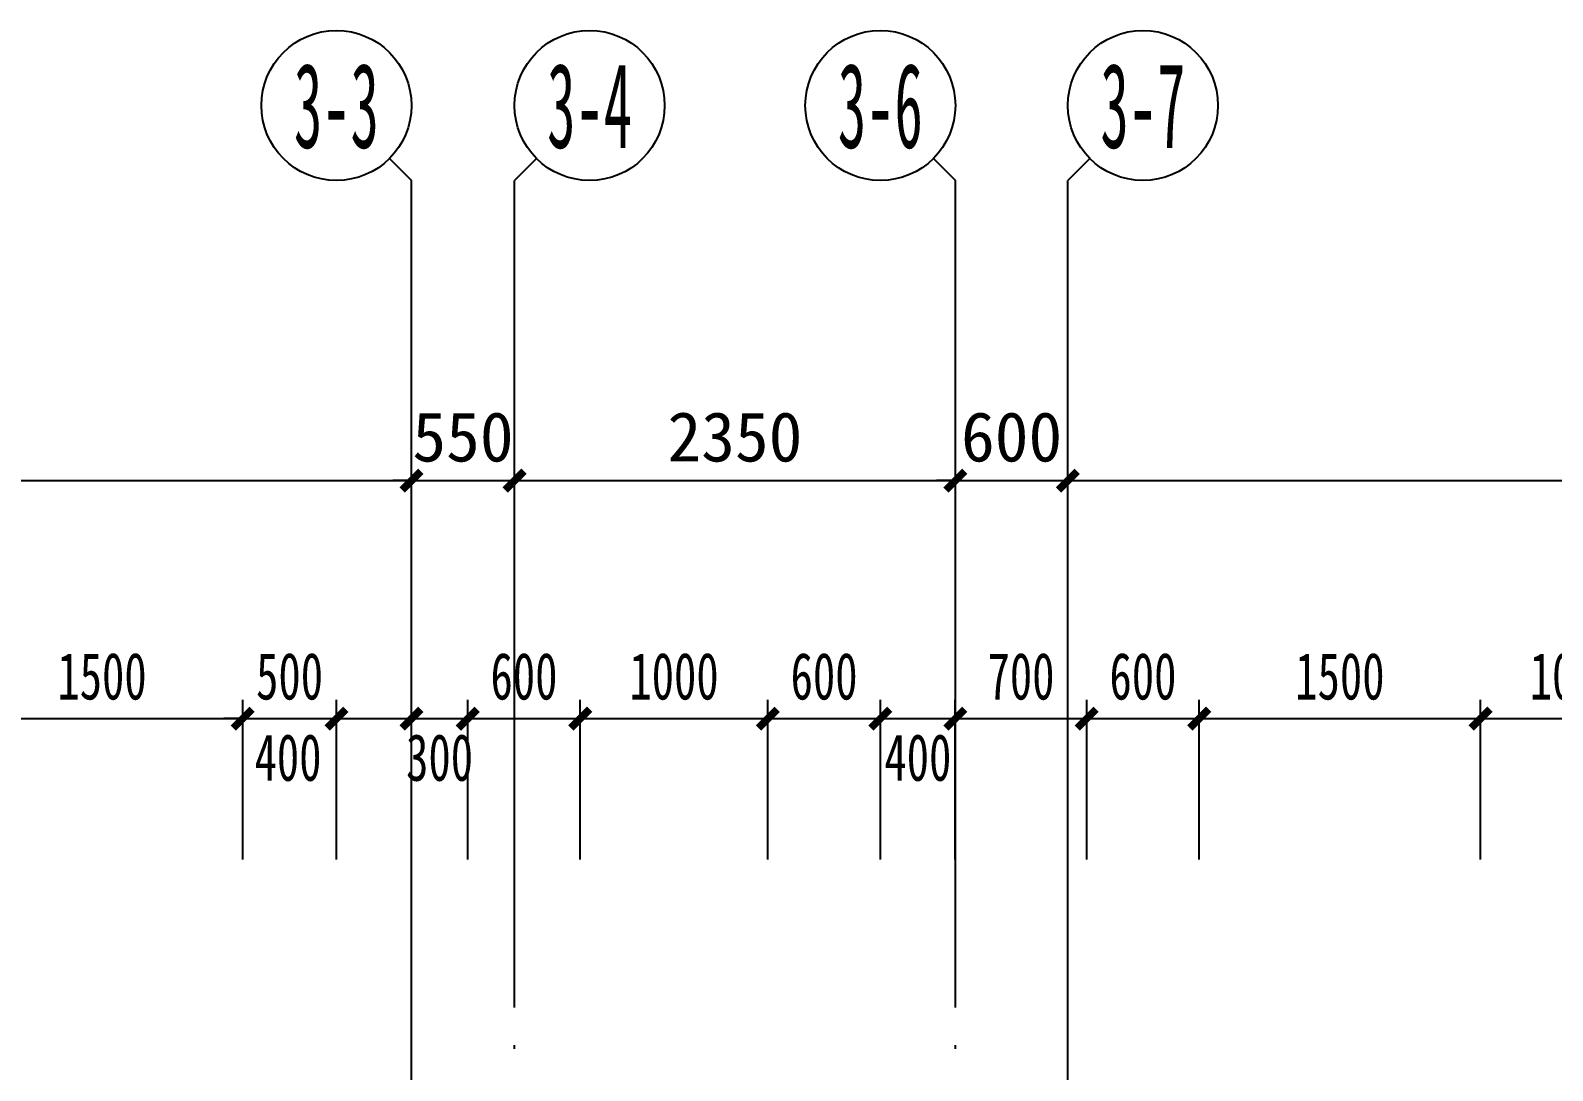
# Model space of a CAD drawing. Extents: x -3200781797 to -8106663, y 494714 to 1244925.
# Drawn here: x -8164032 to -8155916, y 855069 to 860614 of the extents above; entities that cross this region are included whole.
import ezdxf
from ezdxf.enums import TextEntityAlignment as Align

# ---------------------------------------------------------------- set-up
doc = ezdxf.new("R2010")
doc.units = 0
doc.header["$LTSCALE"] = 1000
doc.header["$MEASUREMENT"] = 0
doc.linetypes.add('3#-轴线$0$DOTE', pattern=[2.4200000000000004, 2, -0.2, 0.02, -0.2])
doc.linetypes.add('DASH', pattern=[0.35, 0.25, -0.1])
doc.layers.get('Defpoints').update_dxf_attribs({"color": 30, "linetype": 'DASH'})
for name, color, linetype in [('3#-轴线$0$3#-轴号$0$A-ANNO-AXIS-CIRC', 3, 'Continuous'), ('3#-轴线$0$3#-轴号$0$A-ANNO-AXIS-TEXT', 7, 'Continuous'), ('3#-轴线$0$3#-轴号$0$A-ANNO-DIMS', 3, 'Continuous'), ('3#-轴线$0$A-ANNO-DOTE', 10, '3#-轴线$0$DOTE'), ('3#-轴线$0$AXIS_TEXT', 7, 'Continuous'), ('3#4#5#$0$DIM', 3, 'Continuous'), ('3#4#5#$0$S-ANNO-TEXT', 7, 'Continuous')]:
    doc.layers.add(name, color=color, linetype=linetype)
doc.styles.add('3#-轴线$0$3#-轴号$0$_TCH_AXIS', font='')
doc.styles.add('3#-轴线$0$3#-轴号$0$_TCH_DIM_T3', font='')
doc.styles.add('3#-轴线$0$COMPLEX', font='COMPLEX')
doc.styles.add('3#4#5#$0$楷体', font='', dxfattribs={"width": 0.7})
doc.styles.get('3#-轴线$0$3#-轴号$0$_TCH_AXIS').set_extended_font_data('SimSun')
doc.styles.get('3#-轴线$0$3#-轴号$0$_TCH_DIM_T3').set_extended_font_data('SimSun')
doc.styles.get('3#4#5#$0$楷体').set_extended_font_data('KaiTi_GB2312')
doc.dimstyles.new('3#-轴线$0$3#-轴号$0$_TCH_ARCH&&100', dxfattribs={"dimtxt": 264.3459915611814, "dimasz": 100, "dimexe": 250, "dimexo": 300, "dimgap": 100, "dimtad": 1, "dimdec": 0, "dimzin": 0, "dimdsep": 46, "dimtxsty": '3#-轴线$0$3#-轴号$0$_TCH_DIM_T3', "dimblk": '3#-轴线$0$3#-轴号$0$_ArchTick', "dimcen": 0.09, "dimclrt": 7, "dimazin": 2, "dimtfac": 1, "dimtdec": 0, "dimtix": 1, "dimtmove": 2, "dimatfit": 3, "dimfxl": 100, "dimtolj": 1, "dimtzin": 0, "dimarcsym": 0})
doc.dimstyles.new('3#4#5#$0$TSSD_100_100', dxfattribs={"dimtxt": 250, "dimasz": 100, "dimexe": 100, "dimexo": 250, "dimgap": 100, "dimtad": 1, "dimdec": 0, "dimzin": 0, "dimdsep": 46, "dimtxsty": '3#4#5#$0$楷体', "dimblk": '3#4#5#$0$_ArchTick', "dimcen": 0, "dimdle": 100, "dimclrt": 7, "dimadec": 0, "dimazin": 0, "dimtfac": 1, "dimtdec": 0, "dimtix": 1, "dimtmove": 2, "dimatfit": 3, "dimfxl": 1, "dimtolj": 1, "dimtzin": 0, "dimarcsym": 0})

# ---------------------------------------------------------------- blocks, each defined once
blk = doc.blocks.new('3#4#5#$0$_ArchTick')
at = {"color": 0, "linetype": 'ByBlock', "const_width": 0.4}
blk.add_lwpolyline([(-0.5, -0.5), (0.5, 0.5)], dxfattribs=at)
blk = doc.blocks.new('*D3538')
at = {"layer": '3#4#5#$0$DIM', "color": 0, "lineweight": -2, "transparency": 16777216}
for p, q in [((12400.18857074017, 3270.384427806246), (12400.18857074017, 4120.552560986835)), ((13000.2465668786, 3270.384427806246), (13000.2465668786, 4120.552560986835)), ((12300.18857074017, 4020.552560986835), (13100.2465668786, 4020.552560986835))]:
    blk.add_line(p, q, dxfattribs=at)
at = {"layer": 'Defpoints', "color": 0, "transparency": 16777216}
for p in [(13000.2465668786, 4020.552560986835), (12400.18857074017, 3020.384427806246), (13000.2465668786, 3020.384427806246)]:
    blk.add_point(p, dxfattribs=at)
at = {"layer": '3#4#5#$0$DIM', "color": 0, "lineweight": -2, "transparency": 16777216, "xscale": 100, "yscale": 100, "zscale": 100, "rotation": 180}
blk.add_blockref('3#4#5#$0$_ArchTick', (12400.18857074017, 4020.552560986835), dxfattribs=at)
at = {"layer": '3#4#5#$0$DIM', "color": 0, "lineweight": -2, "transparency": 16777216, "xscale": 100, "yscale": 100, "zscale": 100}
blk.add_blockref('3#4#5#$0$_ArchTick', (13000.2465668786, 4020.552560986835), dxfattribs=at)
at = {"layer": '3#4#5#$0$DIM', "color": 7, "transparency": 16777216, "insert": (12700.21756880938, 4245.552560986835), "char_height": 250, "attachment_point": 5, "style": '3#4#5#$0$楷体'}
blk.add_mtext('\\A1;600', dxfattribs=at)
blk = doc.blocks.new('*D3539')
at = {"layer": '3#4#5#$0$DIM', "color": 0, "lineweight": -2, "transparency": 16777216}
for p, q in [((13000.2465668786, 3270.384427806246), (13000.2465668786, 4120.552560986835)), ((14500.24650471518, 3270.384427806246), (14500.24650471518, 4120.552560986835)), ((12900.2465668786, 4020.552560986835), (14600.24650471518, 4020.552560986835))]:
    blk.add_line(p, q, dxfattribs=at)
at = {"layer": 'Defpoints', "color": 0, "transparency": 16777216}
for p in [(14500.24650471518, 4020.552560986835), (13000.2465668786, 3020.384427806246), (14500.24650471518, 3020.384427806246)]:
    blk.add_point(p, dxfattribs=at)
at = {"layer": '3#4#5#$0$DIM', "color": 0, "lineweight": -2, "transparency": 16777216, "xscale": 100, "yscale": 100, "zscale": 100, "rotation": 180}
blk.add_blockref('3#4#5#$0$_ArchTick', (13000.2465668786, 4020.552560986835), dxfattribs=at)
at = {"layer": '3#4#5#$0$DIM', "color": 0, "lineweight": -2, "transparency": 16777216, "xscale": 100, "yscale": 100, "zscale": 100}
blk.add_blockref('3#4#5#$0$_ArchTick', (14500.24650471518, 4020.552560986835), dxfattribs=at)
at = {"layer": '3#4#5#$0$DIM', "color": 7, "transparency": 16777216, "insert": (13750.24653579689, 4245.552560986835), "char_height": 250, "attachment_point": 5, "style": '3#4#5#$0$楷体'}
blk.add_mtext('\\A1;1500', dxfattribs=at)
blk = doc.blocks.new('*D3540')
at = {"layer": '3#4#5#$0$DIM', "color": 0, "lineweight": -2, "transparency": 16777216}
for p, q in [((14500.24650471518, 3270.384427806246), (14500.24650471518, 4120.552560986835)), ((15500.23938076198, 3270.384427806246), (15500.23938076198, 4120.552560986835)), ((14400.24650471518, 4020.552560986835), (15600.23938076198, 4020.552560986835))]:
    blk.add_line(p, q, dxfattribs=at)
at = {"layer": 'Defpoints', "color": 0, "transparency": 16777216}
for p in [(15500.23938076198, 4020.552560986835), (14500.24650471518, 3020.384427806246), (15500.23938076198, 3020.384427806246)]:
    blk.add_point(p, dxfattribs=at)
at = {"layer": '3#4#5#$0$DIM', "color": 0, "lineweight": -2, "transparency": 16777216, "xscale": 100, "yscale": 100, "zscale": 100, "rotation": 180}
blk.add_blockref('3#4#5#$0$_ArchTick', (14500.24650471518, 4020.552560986835), dxfattribs=at)
at = {"layer": '3#4#5#$0$DIM', "color": 0, "lineweight": -2, "transparency": 16777216, "xscale": 100, "yscale": 100, "zscale": 100}
blk.add_blockref('3#4#5#$0$_ArchTick', (15500.23938076198, 4020.552560986835), dxfattribs=at)
at = {"layer": '3#4#5#$0$DIM', "color": 7, "transparency": 16777216, "insert": (15000.24294273858, 4245.552560986835), "char_height": 250, "attachment_point": 5, "style": '3#4#5#$0$楷体'}
blk.add_mtext('\\A1;1000', dxfattribs=at)
blk = doc.blocks.new('*D3550')
at = {"layer": '3#4#5#$0$DIM', "color": 0, "lineweight": -2, "transparency": 16777216}
for p, q in [((10700.00000044546, 3270.384427806246), (10700.00000044546, 4120.552560986835)), ((11300.1992468778, 3270.384427806246), (11300.1992468778, 4120.552560986835)), ((10600.00000044546, 4020.552560986835), (11400.1992468778, 4020.552560986835))]:
    blk.add_line(p, q, dxfattribs=at)
at = {"layer": 'Defpoints', "color": 0, "transparency": 16777216}
for p in [(11300.1992468778, 4020.552560986835), (10700.00000044546, 3020.384427806246), (11300.1992468778, 3020.384427806246)]:
    blk.add_point(p, dxfattribs=at)
at = {"layer": '3#4#5#$0$DIM', "color": 0, "lineweight": -2, "transparency": 16777216, "xscale": 100, "yscale": 100, "zscale": 100, "rotation": 180}
blk.add_blockref('3#4#5#$0$_ArchTick', (10700.00000044546, 4020.552560986835), dxfattribs=at)
at = {"layer": '3#4#5#$0$DIM', "color": 0, "lineweight": -2, "transparency": 16777216, "xscale": 100, "yscale": 100, "zscale": 100}
blk.add_blockref('3#4#5#$0$_ArchTick', (11300.1992468778, 4020.552560986835), dxfattribs=at)
at = {"layer": '3#4#5#$0$DIM', "color": 7, "transparency": 16777216, "insert": (11000.09962366163, 4245.552560986835), "char_height": 250, "attachment_point": 5, "style": '3#4#5#$0$楷体'}
blk.add_mtext('\\A1;600', dxfattribs=at)
blk = doc.blocks.new('*D3551')
at = {"layer": '3#4#5#$0$DIM', "color": 0, "lineweight": -2, "transparency": 16777216}
for p, q in [((11300.1992468778, 3270.384427806246), (11300.1992468778, 4120.552560986835)), ((11699.8906298035, 3270.384427806246), (11699.8906298035, 4120.552560986835)), ((11200.1992468778, 4020.552560986835), (11799.8906298035, 4020.552560986835))]:
    blk.add_line(p, q, dxfattribs=at)
at = {"layer": 'Defpoints', "color": 0, "transparency": 16777216}
for p in [(11699.8906298035, 4020.552560986835), (11300.1992468778, 3020.384427806246), (11699.8906298035, 3020.384427806246)]:
    blk.add_point(p, dxfattribs=at)
at = {"layer": '3#4#5#$0$DIM', "color": 0, "lineweight": -2, "transparency": 16777216, "xscale": 100, "yscale": 100, "zscale": 100, "rotation": 180}
blk.add_blockref('3#4#5#$0$_ArchTick', (11300.1992468778, 4020.552560986835), dxfattribs=at)
at = {"layer": '3#4#5#$0$DIM', "color": 0, "lineweight": -2, "transparency": 16777216, "xscale": 100, "yscale": 100, "zscale": 100}
blk.add_blockref('3#4#5#$0$_ArchTick', (11699.8906298035, 4020.552560986835), dxfattribs=at)
at = {"layer": '3#4#5#$0$DIM', "color": 7, "transparency": 16777216, "insert": (11500.04493834067, 3812.219227653492), "char_height": 250, "attachment_point": 5, "style": '3#4#5#$0$楷体'}
blk.add_mtext('\\A1;400', dxfattribs=at)
blk = doc.blocks.new('*D3552')
at = {"layer": '3#4#5#$0$DIM', "color": 0, "lineweight": -2, "transparency": 16777216}
for p, q in [((11699.8906298035, 3270.384427806246), (11699.8906298035, 4120.552560986835)), ((12400.18857074017, 3270.384427806246), (12400.18857074017, 4120.552560986835)), ((11599.8906298035, 4020.552560986835), (12500.18857074017, 4020.552560986835))]:
    blk.add_line(p, q, dxfattribs=at)
at = {"layer": 'Defpoints', "color": 0, "transparency": 16777216}
for p in [(12400.18857074017, 4020.552560986835), (11699.8906298035, 3020.384427806246), (12400.18857074017, 3020.384427806246)]:
    blk.add_point(p, dxfattribs=at)
at = {"layer": '3#4#5#$0$DIM', "color": 0, "lineweight": -2, "transparency": 16777216, "xscale": 100, "yscale": 100, "zscale": 100, "rotation": 180}
blk.add_blockref('3#4#5#$0$_ArchTick', (11699.8906298035, 4020.552560986835), dxfattribs=at)
at = {"layer": '3#4#5#$0$DIM', "color": 0, "lineweight": -2, "transparency": 16777216, "xscale": 100, "yscale": 100, "zscale": 100}
blk.add_blockref('3#4#5#$0$_ArchTick', (12400.18857074017, 4020.552560986835), dxfattribs=at)
at = {"layer": '3#4#5#$0$DIM', "color": 7, "transparency": 16777216, "insert": (12050.03960027183, 4245.552560986835), "char_height": 250, "attachment_point": 5, "style": '3#4#5#$0$楷体'}
blk.add_mtext('\\A1;700', dxfattribs=at)
blk = doc.blocks.new('*D3553')
at = {"layer": '3#4#5#$0$DIM', "color": 0, "lineweight": -2, "transparency": 16777216}
for p, q in [((9100.190549822524, 3270.384427806246), (9100.190549822524, 4120.552560986835)), ((9700.000000445434, 3270.384427806246), (9700.000000445434, 4120.552560986835)), ((9000.190549822524, 4020.552560986835), (9800.000000445434, 4020.552560986835))]:
    blk.add_line(p, q, dxfattribs=at)
at = {"layer": 'Defpoints', "color": 0, "transparency": 16777216}
for p in [(9700.000000445434, 4020.552560986835), (9100.190549822524, 3020.384427806246), (9700.000000445434, 3020.384427806246)]:
    blk.add_point(p, dxfattribs=at)
at = {"layer": '3#4#5#$0$DIM', "color": 0, "lineweight": -2, "transparency": 16777216, "xscale": 100, "yscale": 100, "zscale": 100, "rotation": 180}
blk.add_blockref('3#4#5#$0$_ArchTick', (9100.190549822524, 4020.552560986835), dxfattribs=at)
at = {"layer": '3#4#5#$0$DIM', "color": 0, "lineweight": -2, "transparency": 16777216, "xscale": 100, "yscale": 100, "zscale": 100}
blk.add_blockref('3#4#5#$0$_ArchTick', (9700.000000445434, 4020.552560986835), dxfattribs=at)
at = {"layer": '3#4#5#$0$DIM', "color": 7, "transparency": 16777216, "insert": (9400.09527513398, 4245.552560986835), "char_height": 250, "attachment_point": 5, "style": '3#4#5#$0$楷体'}
blk.add_mtext('\\A1;600', dxfattribs=at)
blk = doc.blocks.new('*D3554')
at = {"layer": '3#4#5#$0$DIM', "color": 0, "lineweight": -2, "transparency": 16777216}
for p, q in [((9700.000000445434, 3270.384427806246), (9700.000000445434, 4120.552560986835)), ((10700.00000044546, 3270.384427806246), (10700.00000044546, 4120.552560986835)), ((9600.000000445434, 4020.552560986835), (10800.00000044546, 4020.552560986835))]:
    blk.add_line(p, q, dxfattribs=at)
at = {"layer": 'Defpoints', "color": 0, "transparency": 16777216}
for p in [(10700.00000044546, 4020.552560986835), (9700.000000445434, 3020.384427806246), (10700.00000044546, 3020.384427806246)]:
    blk.add_point(p, dxfattribs=at)
at = {"layer": '3#4#5#$0$DIM', "color": 0, "lineweight": -2, "transparency": 16777216, "xscale": 100, "yscale": 100, "zscale": 100, "rotation": 180}
blk.add_blockref('3#4#5#$0$_ArchTick', (9700.000000445434, 4020.552560986835), dxfattribs=at)
at = {"layer": '3#4#5#$0$DIM', "color": 0, "lineweight": -2, "transparency": 16777216, "xscale": 100, "yscale": 100, "zscale": 100}
blk.add_blockref('3#4#5#$0$_ArchTick', (10700.00000044546, 4020.552560986835), dxfattribs=at)
at = {"layer": '3#4#5#$0$DIM', "color": 7, "transparency": 16777216, "insert": (10200.00000044545, 4245.552560986835), "char_height": 250, "attachment_point": 5, "style": '3#4#5#$0$楷体'}
blk.add_mtext('\\A1;1000', dxfattribs=at)
blk = doc.blocks.new('*D3560')
at = {"layer": '3#4#5#$0$DIM', "color": 0, "lineweight": -2, "transparency": 16777216}
for p, q in [((6400.239448064007, 3270.384427806246), (6400.239448064007, 4120.552560986835)), ((7900.23938026512, 3270.384427806246), (7900.23938026512, 4120.552560986835)), ((6300.239448064007, 4020.552560986835), (8000.23938026512, 4020.552560986835))]:
    blk.add_line(p, q, dxfattribs=at)
at = {"layer": 'Defpoints', "color": 0, "transparency": 16777216}
for p in [(7900.23938026512, 4020.552560986835), (6400.239448064007, 3020.384427806246), (7900.23938026512, 3020.384427806246)]:
    blk.add_point(p, dxfattribs=at)
at = {"layer": '3#4#5#$0$DIM', "color": 0, "lineweight": -2, "transparency": 16777216, "xscale": 100, "yscale": 100, "zscale": 100, "rotation": 180}
blk.add_blockref('3#4#5#$0$_ArchTick', (6400.239448064007, 4020.552560986835), dxfattribs=at)
at = {"layer": '3#4#5#$0$DIM', "color": 0, "lineweight": -2, "transparency": 16777216, "xscale": 100, "yscale": 100, "zscale": 100}
blk.add_blockref('3#4#5#$0$_ArchTick', (7900.23938026512, 4020.552560986835), dxfattribs=at)
at = {"layer": '3#4#5#$0$DIM', "color": 7, "transparency": 16777216, "insert": (7150.239414164564, 4245.552560986835), "char_height": 250, "attachment_point": 5, "style": '3#4#5#$0$楷体'}
blk.add_mtext('\\A1;1500', dxfattribs=at)
blk = doc.blocks.new('*D3565')
at = {"layer": '3#4#5#$0$DIM', "color": 0, "lineweight": -2, "transparency": 16777216}
for p, q in [((7900.23938026512, 3270.384427806246), (7900.23938026512, 4120.552560986835)), ((8400.19279974699, 3270.384427806246), (8400.19279974699, 4120.552560986835)), ((7900.23938026512, 4020.552560986835), (7800.23938026512, 4020.552560986835)), ((7900.23938026512, 4020.552560986835), (8400.19279974699, 4020.552560986835)), ((8400.19279974699, 4020.552560986835), (8500.19279974699, 4020.552560986835))]:
    blk.add_line(p, q, dxfattribs=at)
at = {"layer": 'Defpoints', "color": 0, "transparency": 16777216}
for p in [(8400.19279974699, 4020.552560986835), (7900.23938026512, 3020.384427806246), (8400.19279974699, 3020.384427806246)]:
    blk.add_point(p, dxfattribs=at)
at = {"layer": '3#4#5#$0$DIM', "color": 0, "lineweight": -2, "transparency": 16777216, "xscale": 100, "yscale": 100, "zscale": 100}
blk.add_blockref('3#4#5#$0$_ArchTick', (7900.23938026512, 4020.552560986835), dxfattribs=at)
at = {"layer": '3#4#5#$0$DIM', "color": 0, "lineweight": -2, "transparency": 16777216, "xscale": 100, "yscale": 100, "zscale": 100, "rotation": 180}
blk.add_blockref('3#4#5#$0$_ArchTick', (8400.19279974699, 4020.552560986835), dxfattribs=at)
at = {"layer": '3#4#5#$0$DIM', "color": 7, "transparency": 16777216, "insert": (8150.216090006055, 4245.552560986835), "char_height": 250, "attachment_point": 5, "style": '3#4#5#$0$楷体'}
blk.add_mtext('\\A1;500', dxfattribs=at)
blk = doc.blocks.new('*D3566')
at = {"layer": '3#4#5#$0$DIM', "color": 0, "lineweight": -2, "transparency": 16777216}
for p, q in [((8400.19279974699, 3270.384427806246), (8400.19279974699, 4120.552560986835)), ((8799.8906298035, 3270.384427806246), (8799.8906298035, 4120.552560986835)), ((8300.19279974699, 4020.552560986835), (8899.8906298035, 4020.552560986835))]:
    blk.add_line(p, q, dxfattribs=at)
at = {"layer": 'Defpoints', "color": 0, "transparency": 16777216}
for p in [(8799.8906298035, 4020.552560986835), (8400.19279974699, 3020.384427806246), (8799.8906298035, 3020.384427806246)]:
    blk.add_point(p, dxfattribs=at)
at = {"layer": '3#4#5#$0$DIM', "color": 0, "lineweight": -2, "transparency": 16777216, "xscale": 100, "yscale": 100, "zscale": 100, "rotation": 180}
blk.add_blockref('3#4#5#$0$_ArchTick', (8400.19279974699, 4020.552560986835), dxfattribs=at)
at = {"layer": '3#4#5#$0$DIM', "color": 0, "lineweight": -2, "transparency": 16777216, "xscale": 100, "yscale": 100, "zscale": 100}
blk.add_blockref('3#4#5#$0$_ArchTick', (8799.8906298035, 4020.552560986835), dxfattribs=at)
at = {"layer": '3#4#5#$0$DIM', "color": 7, "transparency": 16777216, "insert": (8141.859466413676, 3812.219227653492), "char_height": 250, "attachment_point": 5, "style": '3#4#5#$0$楷体'}
blk.add_mtext('\\A1;400', dxfattribs=at)
blk = doc.blocks.new('*D3567')
at = {"layer": '3#4#5#$0$DIM', "color": 0, "lineweight": -2, "transparency": 16777216}
for p, q in [((8799.8906298035, 3270.384427806246), (8799.8906298035, 4120.552560986835)), ((9100.190549822524, 3270.384427806246), (9100.190549822524, 4120.552560986835)), ((8699.8906298035, 4020.552560986835), (9200.190549822524, 4020.552560986835))]:
    blk.add_line(p, q, dxfattribs=at)
at = {"layer": 'Defpoints', "color": 0, "transparency": 16777216}
for p in [(9100.190549822524, 4020.552560986835), (8799.8906298035, 3020.384427806246), (9100.190549822524, 3020.384427806246)]:
    blk.add_point(p, dxfattribs=at)
at = {"layer": '3#4#5#$0$DIM', "color": 0, "lineweight": -2, "transparency": 16777216, "xscale": 100, "yscale": 100, "zscale": 100, "rotation": 180}
blk.add_blockref('3#4#5#$0$_ArchTick', (8799.8906298035, 4020.552560986835), dxfattribs=at)
at = {"layer": '3#4#5#$0$DIM', "color": 0, "lineweight": -2, "transparency": 16777216, "xscale": 100, "yscale": 100, "zscale": 100}
blk.add_blockref('3#4#5#$0$_ArchTick', (9100.190549822524, 4020.552560986835), dxfattribs=at)
at = {"layer": '3#4#5#$0$DIM', "color": 7, "transparency": 16777216, "insert": (8950.040589813027, 3812.219227653492), "char_height": 250, "attachment_point": 5, "style": '3#4#5#$0$楷体'}
blk.add_mtext('\\A1;300', dxfattribs=at)
blk = doc.blocks.new('3#-轴线$0$_AXISO')
blk.add_circle((0, 0), 0.5)
at = {"layer": '3#-轴线$0$AXIS_TEXT', "style": '3#-轴线$0$COMPLEX', "width": 1.041666666666667}
blk.add_attdef('A', text='', height=0.56, dxfattribs=at).set_placement((-0.25, -0.28), (0.25, -0.28), align=Align.FIT)
blk = doc.blocks.new('3#-轴线$0$3#-轴号$0$_ArchTick')
at = {"color": 0, "linetype": 'ByBlock', "const_width": 0.4}
blk.add_lwpolyline([(-0.5, -0.5), (0.5, 0.5)], dxfattribs=at)
blk = doc.blocks.new('*D2046')
at = {"layer": '3#-轴线$0$3#-轴号$0$A-ANNO-DIMS', "color": 0, "lineweight": -2, "transparency": 16777216}
for p, q in [((1.163414459220222e-13, 4889.379549735226), (1.622657008915596e-13, 5639.379549759914)), ((8700, 4889.379549735224), (8700, 5639.379549759914)), ((1.469576159022177e-13, 5389.379549759914), (8700, 5389.379549759914))]:
    blk.add_line(p, q, dxfattribs=at)
at = {"layer": 'Defpoints', "color": 0, "transparency": 16777216}
for p in [(8700, 5389.379549759914), (9.797174393481187e-14, 4589.379549735226), (8700, 4589.379549735224)]:
    blk.add_point(p, dxfattribs=at)
at = {"layer": '3#-轴线$0$3#-轴号$0$A-ANNO-DIMS', "color": 0, "lineweight": -2, "transparency": 16777216, "xscale": 100, "yscale": 100, "zscale": 100, "rotation": 180}
blk.add_blockref('3#-轴线$0$3#-轴号$0$_ArchTick', (1.469576159022177e-13, 5389.379549759914), dxfattribs=at)
at = {"layer": '3#-轴线$0$3#-轴号$0$A-ANNO-DIMS', "color": 0, "lineweight": -2, "transparency": 16777216, "xscale": 100, "yscale": 100, "zscale": 100}
blk.add_blockref('3#-轴线$0$3#-轴号$0$_ArchTick', (8700, 5389.379549759914), dxfattribs=at)
at = {"layer": '3#-轴线$0$3#-轴号$0$A-ANNO-DIMS', "color": 7, "transparency": 16777216, "insert": (4350, 5621.552545540505), "char_height": 264.3459915611814, "attachment_point": 5, "style": '3#-轴线$0$3#-轴号$0$_TCH_DIM_T3'}
blk.add_mtext('\\A1;8700', dxfattribs=at)
blk = doc.blocks.new('*D2047')
at = {"layer": '3#-轴线$0$3#-轴号$0$A-ANNO-DIMS', "color": 0, "lineweight": -2, "transparency": 16777216}
for p, q in [((8700, 4889.379549735224), (8700, 5639.379549759913)), ((9250, 4889.379549735224), (9250, 5639.379549759913)), ((8700, 5389.379549759913), (8600, 5389.379549759913)), ((8700, 5389.379549759913), (9250, 5389.379549759913)), ((9250, 5389.379549759913), (9350, 5389.379549759913))]:
    blk.add_line(p, q, dxfattribs=at)
at = {"layer": 'Defpoints', "color": 0, "transparency": 16777216}
for p in [(9250, 5389.379549759913), (8700, 4589.379549735224), (9250, 4589.379549735224)]:
    blk.add_point(p, dxfattribs=at)
at = {"layer": '3#-轴线$0$3#-轴号$0$A-ANNO-DIMS', "color": 0, "lineweight": -2, "transparency": 16777216, "xscale": 100, "yscale": 100, "zscale": 100}
blk.add_blockref('3#-轴线$0$3#-轴号$0$_ArchTick', (8700, 5389.379549759913), dxfattribs=at)
at = {"layer": '3#-轴线$0$3#-轴号$0$A-ANNO-DIMS', "color": 0, "lineweight": -2, "transparency": 16777216, "xscale": 100, "yscale": 100, "zscale": 100, "rotation": 180}
blk.add_blockref('3#-轴线$0$3#-轴号$0$_ArchTick', (9250, 5389.379549759913), dxfattribs=at)
at = {"layer": '3#-轴线$0$3#-轴号$0$A-ANNO-DIMS', "color": 7, "transparency": 16777216, "insert": (8975, 5621.552545540504), "char_height": 264.3459915611814, "attachment_point": 5, "style": '3#-轴线$0$3#-轴号$0$_TCH_DIM_T3'}
blk.add_mtext('\\A1;550', dxfattribs=at)
blk = doc.blocks.new('*D2048')
at = {"layer": '3#-轴线$0$3#-轴号$0$A-ANNO-DIMS', "color": 0, "lineweight": -2, "transparency": 16777216}
for p, q in [((9250, 4889.379549735224), (9250, 5639.379549759913)), ((11600, 4889.379549735223), (11600, 5639.379549759913)), ((9250, 5389.379549759913), (11600, 5389.379549759913))]:
    blk.add_line(p, q, dxfattribs=at)
at = {"layer": 'Defpoints', "color": 0, "transparency": 16777216}
for p in [(11600, 5389.379549759913), (9250, 4589.379549735224), (11600, 4589.379549735223)]:
    blk.add_point(p, dxfattribs=at)
at = {"layer": '3#-轴线$0$3#-轴号$0$A-ANNO-DIMS', "color": 0, "lineweight": -2, "transparency": 16777216, "xscale": 100, "yscale": 100, "zscale": 100, "rotation": 180}
blk.add_blockref('3#-轴线$0$3#-轴号$0$_ArchTick', (9250, 5389.379549759913), dxfattribs=at)
at = {"layer": '3#-轴线$0$3#-轴号$0$A-ANNO-DIMS', "color": 0, "lineweight": -2, "transparency": 16777216, "xscale": 100, "yscale": 100, "zscale": 100}
blk.add_blockref('3#-轴线$0$3#-轴号$0$_ArchTick', (11600, 5389.379549759913), dxfattribs=at)
at = {"layer": '3#-轴线$0$3#-轴号$0$A-ANNO-DIMS', "color": 7, "transparency": 16777216, "insert": (10425, 5621.552545540504), "char_height": 264.3459915611814, "attachment_point": 5, "style": '3#-轴线$0$3#-轴号$0$_TCH_DIM_T3'}
blk.add_mtext('\\A1;2350', dxfattribs=at)
blk = doc.blocks.new('*D2049')
at = {"layer": '3#-轴线$0$3#-轴号$0$A-ANNO-DIMS', "color": 0, "lineweight": -2, "transparency": 16777216}
for p, q in [((11600, 4889.379549735223), (11600, 5639.379549759912)), ((12200, 4889.379549735223), (12200, 5639.379549759912)), ((11600, 5389.379549759912), (11500, 5389.379549759912)), ((11600, 5389.379549759912), (12200, 5389.379549759912)), ((12200, 5389.379549759912), (12300, 5389.379549759912))]:
    blk.add_line(p, q, dxfattribs=at)
at = {"layer": 'Defpoints', "color": 0, "transparency": 16777216}
for p in [(12200, 5389.379549759912), (11600, 4589.379549735223), (12200, 4589.379549735223)]:
    blk.add_point(p, dxfattribs=at)
at = {"layer": '3#-轴线$0$3#-轴号$0$A-ANNO-DIMS', "color": 0, "lineweight": -2, "transparency": 16777216, "xscale": 100, "yscale": 100, "zscale": 100}
blk.add_blockref('3#-轴线$0$3#-轴号$0$_ArchTick', (11600, 5389.379549759912), dxfattribs=at)
at = {"layer": '3#-轴线$0$3#-轴号$0$A-ANNO-DIMS', "color": 0, "lineweight": -2, "transparency": 16777216, "xscale": 100, "yscale": 100, "zscale": 100, "rotation": 180}
blk.add_blockref('3#-轴线$0$3#-轴号$0$_ArchTick', (12200, 5389.379549759912), dxfattribs=at)
at = {"layer": '3#-轴线$0$3#-轴号$0$A-ANNO-DIMS', "color": 7, "transparency": 16777216, "insert": (11900, 5621.552545540503), "char_height": 264.3459915611814, "attachment_point": 5, "style": '3#-轴线$0$3#-轴号$0$_TCH_DIM_T3'}
blk.add_mtext('\\A1;600', dxfattribs=at)
blk = doc.blocks.new('*D2050')
at = {"layer": '3#-轴线$0$3#-轴号$0$A-ANNO-DIMS', "color": 0, "lineweight": -2, "transparency": 16777216}
for p, q in [((12200, 4889.379549735223), (12200, 5639.379549759911)), ((20100, 4889.379549735221), (20100, 5639.379549759911)), ((12200, 5389.379549759911), (20100, 5389.379549759911))]:
    blk.add_line(p, q, dxfattribs=at)
at = {"layer": 'Defpoints', "color": 0, "transparency": 16777216}
for p in [(20100, 5389.379549759911), (12200, 4589.379549735223), (20100, 4589.379549735221)]:
    blk.add_point(p, dxfattribs=at)
at = {"layer": '3#-轴线$0$3#-轴号$0$A-ANNO-DIMS', "color": 0, "lineweight": -2, "transparency": 16777216, "xscale": 100, "yscale": 100, "zscale": 100, "rotation": 180}
blk.add_blockref('3#-轴线$0$3#-轴号$0$_ArchTick', (12200, 5389.379549759911), dxfattribs=at)
at = {"layer": '3#-轴线$0$3#-轴号$0$A-ANNO-DIMS', "color": 0, "lineweight": -2, "transparency": 16777216, "xscale": 100, "yscale": 100, "zscale": 100}
blk.add_blockref('3#-轴线$0$3#-轴号$0$_ArchTick', (20100, 5389.379549759911), dxfattribs=at)
at = {"layer": '3#-轴线$0$3#-轴号$0$A-ANNO-DIMS', "color": 7, "transparency": 16777216, "insert": (16150, 5621.552545540502), "char_height": 264.3459915611814, "attachment_point": 5, "style": '3#-轴线$0$3#-轴号$0$_TCH_DIM_T3'}
blk.add_mtext('\\A1;7900', dxfattribs=at)
blk = doc.blocks.new('3#4#5#$0$A$C53EF3948')
at = {"layer": '3#4#5#$0$DIM'}
for base, p1, p2, picture, middle in [((7900.23938026512, 4020.552560986835), (6400.239448064007, 3020.384427806246), (7900.23938026512, 3020.384427806246), '*D3560', (7150.239414164564, 4245.552560986835)), ((8400.19279974699, 4020.552560986835), (7900.23938026512, 3020.384427806246), (8400.19279974699, 3020.384427806246), '*D3565', (8150.216090006055, 4245.552560986835)), ((9700.000000445434, 4020.552560986835), (9100.190549822524, 3020.384427806246), (9700.000000445434, 3020.384427806246), '*D3553', (9400.09527513398, 4245.552560986835)), ((10700.00000044546, 4020.552560986835), (9700.000000445434, 3020.384427806246), (10700.00000044546, 3020.384427806246), '*D3554', (10200.00000044545, 4245.552560986835)), ((11300.1992468778, 4020.552560986835), (10700.00000044546, 3020.384427806246), (11300.1992468778, 3020.384427806246), '*D3550', (11000.09962366163, 4245.552560986835)), ((12400.18857074017, 4020.552560986835), (11699.8906298035, 3020.384427806246), (12400.18857074017, 3020.384427806246), '*D3552', (12050.03960027183, 4245.552560986835)), ((13000.2465668786, 4020.552560986835), (12400.18857074017, 3020.384427806246), (13000.2465668786, 3020.384427806246), '*D3538', (12700.21756880938, 4245.552560986835)), ((14500.24650471518, 4020.552560986835), (13000.2465668786, 3020.384427806246), (14500.24650471518, 3020.384427806246), '*D3539', (13750.24653579689, 4245.552560986835)), ((15500.23938076198, 4020.552560986835), (14500.24650471518, 3020.384427806246), (15500.23938076198, 3020.384427806246), '*D3540', (15000.24294273858, 4245.552560986835))]:
    dim = blk.add_linear_dim(base=base, p1=p1, p2=p2, dimstyle='3#4#5#$0$TSSD_100_100', dxfattribs=at)
    dim.commit()
    dim.dimension.update_dxf_attribs({"geometry": picture, "text_midpoint": middle})
for base, p1, p2, picture, middle in [((8799.8906298035, 4020.552560986835), (8400.19279974699, 3020.384427806246), (8799.8906298035, 3020.384427806246), '*D3566', (8141.859466413676, 3812.219227653492)), ((9100.190549822524, 4020.552560986835), (8799.8906298035, 3020.384427806246), (9100.190549822524, 3020.384427806246), '*D3567', (8950.040589813027, 3812.219227653492)), ((11699.8906298035, 4020.552560986835), (11300.1992468778, 3020.384427806246), (11699.8906298035, 3020.384427806246), '*D3551', (11500.04493834067, 3812.219227653492))]:
    dim = blk.add_linear_dim(base=base, p1=p1, p2=p2, dimstyle='3#4#5#$0$TSSD_100_100', dxfattribs=at)
    dim.commit()
    dim.dimension.update_dxf_attribs({"geometry": picture, "text_midpoint": middle, "dimtype": 128})
blk = doc.blocks.new('3#-轴线$0$3#-轴号')
at = {"layer": '3#-轴线$0$3#-轴号$0$A-ANNO-AXIS-CIRC'}
for p, q in [((8582.842712474621, 7106.536837285286), (8700.000000000002, 6989.379549759906)), ((9367.157287525382, 7106.536837285286), (9250.000000000002, 6989.379549759906)), ((11482.84271247462, 7106.536837285286), (11600, 6989.379549759906)), ((12317.15728752538, 7106.536837285286), (12200, 6989.379549759906)), ((8700, 2989.379549759906), (8700.000000000002, 6989.379549759906)), ((9250, 2989.379549759906), (9250.000000000002, 6989.379549759906)), ((11600, 2989.379549759906), (11600, 6989.379549759906)), ((12200, 2989.379549759906), (12200, 6989.379549759906))]:
    blk.add_line(p, q, dxfattribs=at)
ref = blk.add_blockref('3#-轴线$0$_AXISO', (8300.000000000002, 7389.379549759906), dxfattribs=dict(at, xscale=800, yscale=800, zscale=800))
ref.add_attrib('A', '3-3', dxfattribs={"layer": '3#-轴线$0$3#-轴号$0$A-ANNO-AXIS-TEXT', "height": 452.5483399593904, "style": '3#-轴线$0$3#-轴号$0$_TCH_AXIS', "width": 0.4661458333333334}).set_placement((8073.725830020307, 7163.105379780211), (8526.274169979697, 7163.105379780211), align=Align.FIT)
ref = blk.add_blockref('3#-轴线$0$_AXISO', (9650.000000000002, 7389.379549759906), dxfattribs=dict(at, xscale=800, yscale=800, zscale=800))
ref.add_attrib('A', '3-4', dxfattribs={"layer": '3#-轴线$0$3#-轴号$0$A-ANNO-AXIS-TEXT', "height": 452.5483399593904, "style": '3#-轴线$0$3#-轴号$0$_TCH_AXIS', "width": 0.4661458333333334}).set_placement((9423.725830020307, 7163.105379780211), (9876.274169979697, 7163.105379780211), align=Align.FIT)
ref = blk.add_blockref('3#-轴线$0$_AXISO', (11200, 7389.379549759906), dxfattribs=dict(at, xscale=800, yscale=800, zscale=800))
ref.add_attrib('A', '3-6', dxfattribs={"layer": '3#-轴线$0$3#-轴号$0$A-ANNO-AXIS-TEXT', "height": 452.5483399593904, "style": '3#-轴线$0$3#-轴号$0$_TCH_AXIS', "width": 0.4661458333333334}).set_placement((10973.72583002031, 7163.105379780211), (11426.2741699797, 7163.105379780211), align=Align.FIT)
ref = blk.add_blockref('3#-轴线$0$_AXISO', (12600, 7389.379549759906), dxfattribs=dict(at, xscale=800, yscale=800, zscale=800))
ref.add_attrib('A', '3-7', dxfattribs={"layer": '3#-轴线$0$3#-轴号$0$A-ANNO-AXIS-TEXT', "height": 452.5483399593904, "style": '3#-轴线$0$3#-轴号$0$_TCH_AXIS', "width": 0.4661458333333334}).set_placement((12373.72583002031, 7163.105379780211), (12826.2741699797, 7163.105379780211), align=Align.FIT)
at = {"layer": '3#-轴线$0$3#-轴号$0$A-ANNO-DIMS'}
for p1, p2, distance, picture, middle in [((9.797174393481187e-14, 4589.379549735226), (8700, 4589.379549735224), 800.00000002469, '*D2046', (4350, 5621.552545540505)), ((8700, 4589.379549735224), (9250, 4589.379549735224), 800.0000000246891, '*D2047', (8975, 5621.552545540504)), ((9250, 4589.379549735224), (11600, 4589.379549735223), 800.00000002469, '*D2048', (10425, 5621.552545540504)), ((11600, 4589.379549735223), (12200, 4589.379549735223), 800.0000000246891, '*D2049', (11900, 5621.552545540503)), ((12200, 4589.379549735223), (20100, 4589.379549735221), 800.0000000246899, '*D2050', (16150, 5621.552545540502))]:
    dim = blk.add_aligned_dim(p1=p1, p2=p2, distance=distance, dimstyle='3#-轴线$0$3#-轴号$0$_TCH_ARCH&&100', dxfattribs=at)
    dim.commit()
    dim.dimension.update_dxf_attribs({"geometry": picture, "text_midpoint": middle})
blk = doc.blocks.new('3#-轴线')
at = {"layer": '3#-轴线$0$A-ANNO-DOTE'}
for points in [[(8700, -3200), (8700, 5500)], [(9250, -7100), (9250, 5500)], [(11600, -7100), (11600, 5500)], [(12200, -3200), (12200, 5500)]]:
    blk.add_lwpolyline(points, dxfattribs=at)
blk.add_blockref('3#-轴线$0$3#-轴号', (0, 0))

msp = doc.modelspace()

# ---------------------------------------------------------------- block references
msp.add_blockref('3#-轴线', (-8170700.435511587, 852824.6198560873))
at = {"layer": '3#4#5#$0$S-ANNO-TEXT'}
msp.add_blockref('3#4#5#$0$A$C53EF3948', (-8170800.443592959, 852924.7631010424), dxfattribs=at)

doc.saveas('drawing.dxf')
